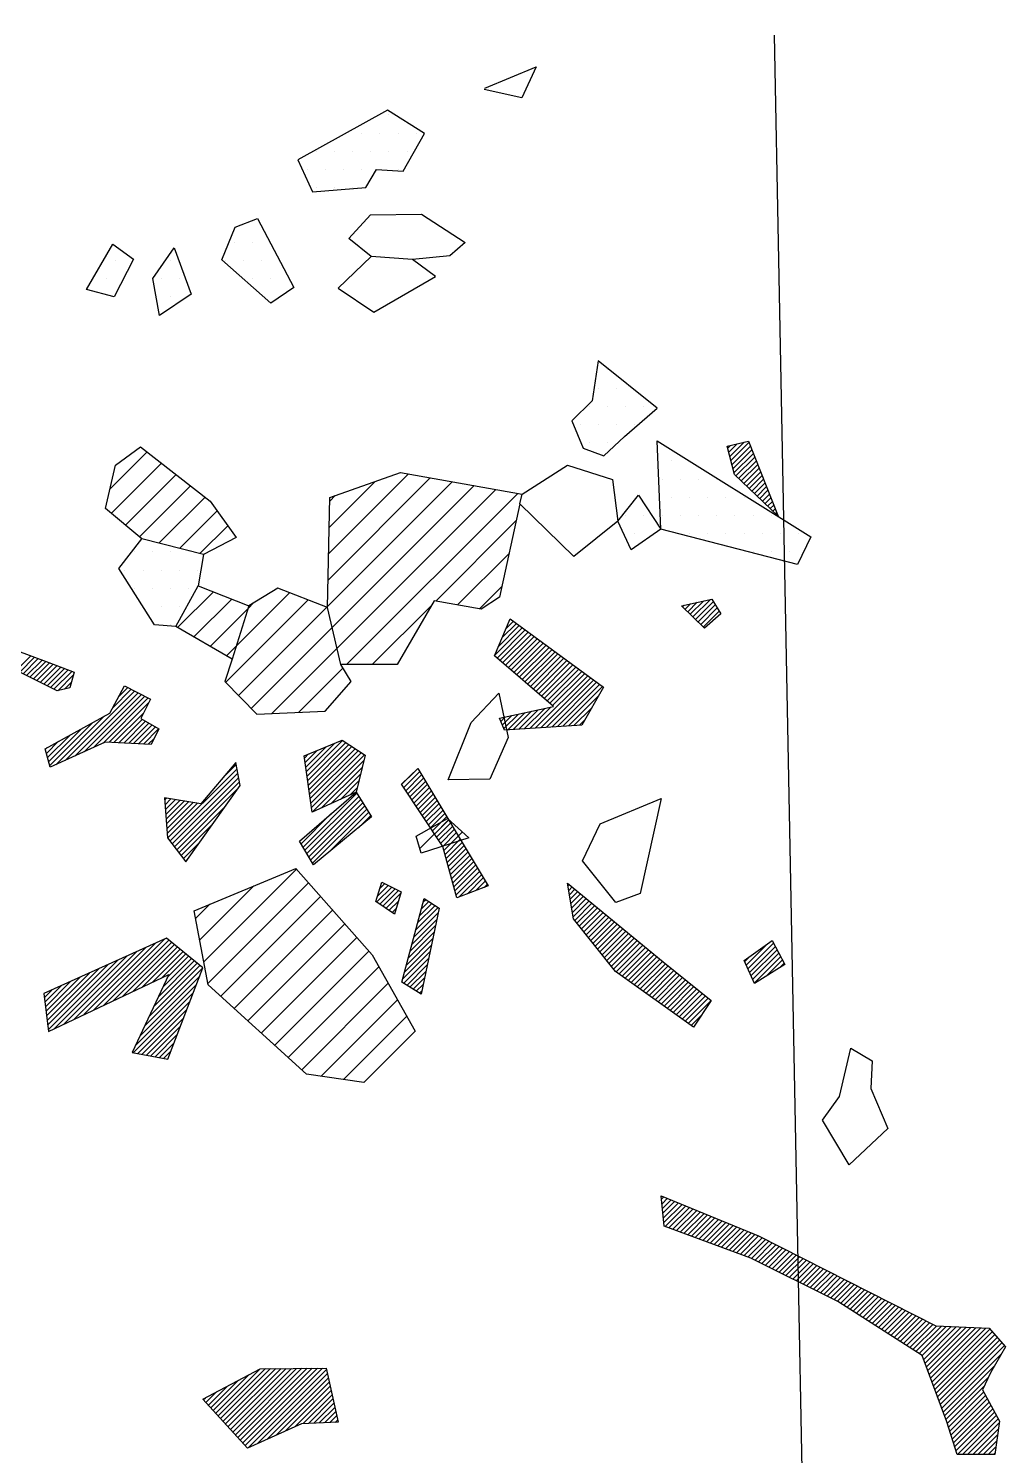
# Model space of a CAD drawing. Header units: metres. Extents: x -2.82 to -1.76, y -18.91 to -15.4.
# Drawn here: x -2.429 to -1.758, y -16.383 to -15.403 of the extents above; entities that cross this region are included whole.
import ezdxf

# ---------------------------------------------------------------- set-up
doc = ezdxf.new("R2010")
doc.units = ezdxf.units.M
doc.header["$LTSCALE"] = 25
doc.header["$MEASUREMENT"] = 0
doc.linetypes.add('STRICHPUNKTX2', pattern=[2, 1, -0.5, 0, -0.5])
doc.layers.get('0').update_dxf_attribs({"linetype": 'CONTINUOUS'})
for name, color, linetype in [('FEUER', 1, 'CONTINUOUS'), ('GRABUNGSGRENZE', 3, 'STRICHPUNKTX2'), ('KNOCHEN', 2, 'CONTINUOUS'), ('KNOCHENSCHRAFF', 2, 'CONTINUOUS'), ('STEINE', 4, 'CONTINUOUS'), ('STEINESCHRAFF', 4, 'CONTINUOUS')]:
    doc.layers.add(name, color=color, linetype=linetype)

# ---------------------------------------------------------------- blocks, each defined once
blk = doc.blocks.new('*X5')
at = {"color": 0}
for p, q in [((-199.41, -1620.695), (-199.249, -1620.534)), ((-199.379, -1621.018), (-198.999, -1620.638)), ((-199.348, -1621.34), (-198.749, -1620.741)), ((-199.317, -1621.663), (-198.499, -1620.845)), ((-199.286, -1621.985), (-198.249, -1620.948)), ((-199.255, -1622.308), (-197.999, -1621.052)), ((-199.166, -1622.572), (-197.749, -1621.155)), ((-198.908, -1622.667), (-197.499, -1621.259)), ((-198.65, -1622.763), (-197.249, -1621.362)), ((-198.391, -1622.858), (-196.999, -1621.466)), ((-198.133, -1622.953), (-196.749, -1621.569)), ((-197.875, -1623.049), (-196.499, -1621.673)), ((-197.617, -1623.144), (-196.249, -1621.776)), ((-197.359, -1623.239), (-195.999, -1621.88)), ((-197.1, -1623.335), (-195.749, -1621.983)), ((-196.842, -1623.43), (-195.499, -1622.087)), ((-196.584, -1623.526), (-195.249, -1622.19)), ((-196.326, -1623.621), (-194.999, -1622.294)), ((-196.068, -1623.716), (-194.749, -1622.397)), ((-195.809, -1623.812), (-194.499, -1622.501)), ((-195.551, -1623.907), (-194.249, -1622.604)), ((-195.293, -1624.002), (-193.999, -1622.708)), ((-195.035, -1624.098), (-193.749, -1622.812)), ((-194.777, -1624.193), (-193.499, -1622.915)), ((-194.518, -1624.288), (-193.249, -1623.019)), ((-194.26, -1624.384), (-192.999, -1623.122)), ((-194.002, -1624.479), (-192.749, -1623.226)), ((-193.744, -1624.574), (-192.515, -1623.346)), ((-193.486, -1624.67), (-192.281, -1623.465)), ((-193.231, -1624.769), (-192.046, -1623.584)), ((-192.995, -1624.887), (-191.812, -1623.703)), ((-192.759, -1625.004), (-191.577, -1623.822)), ((-192.523, -1625.122), (-191.343, -1623.941)), ((-192.287, -1625.239), (-191.109, -1624.06)), ((-192.051, -1625.357), (-190.874, -1624.18)), ((-191.815, -1625.474), (-190.64, -1624.299)), ((-191.579, -1625.592), (-190.405, -1624.418)), ((-191.343, -1625.709), (-190.171, -1624.537)), ((-191.107, -1625.827), (-189.936, -1624.656)), ((-190.871, -1625.944), (-189.702, -1624.775)), ((-190.635, -1626.061), (-189.468, -1624.894)), ((-190.399, -1626.179), (-189.233, -1625.014)), ((-190.163, -1626.296), (-188.999, -1625.133)), ((-189.927, -1626.414), (-188.764, -1625.252)), ((-189.69, -1626.531), (-188.53, -1625.371)), ((-189.454, -1626.649), (-188.296, -1625.49)), ((-189.218, -1626.766), (-188.061, -1625.609)), ((-188.982, -1626.884), (-187.827, -1625.728)), ((-188.746, -1627.001), (-187.592, -1625.848)), ((-188.51, -1627.119), (-187.358, -1625.967)), ((-188.274, -1627.236), (-187.124, -1626.086)), ((-188.038, -1627.354), (-186.889, -1626.205)), ((-187.802, -1627.471), (-186.655, -1626.324)), ((-187.566, -1627.589), (-186.42, -1626.443)), ((-187.33, -1627.706), (-186.186, -1626.562)), ((-187.113, -1627.843), (-185.951, -1626.682)), ((-186.898, -1627.982), (-185.717, -1626.801)), ((-186.683, -1628.12), (-185.483, -1626.92)), ((-186.468, -1628.258), (-185.248, -1627.039)), ((-186.252, -1628.397), (-185.014, -1627.158)), ((-186.037, -1628.535), (-184.779, -1627.277)), ((-185.822, -1628.673), (-184.545, -1627.396)), ((-185.607, -1628.812), (-184.311, -1627.516)), ((-185.391, -1628.95), (-184.076, -1627.635)), ((-185.176, -1629.088), (-183.842, -1627.754)), ((-184.961, -1629.227), (-183.607, -1627.873)), ((-184.746, -1629.365), (-183.373, -1627.992)), ((-184.53, -1629.503), (-183.139, -1628.111)), ((-184.315, -1629.641), (-182.904, -1628.23)), ((-184.1, -1629.78), (-182.67, -1628.35)), ((-183.885, -1629.918), (-182.435, -1628.469)), ((-183.669, -1630.056), (-182.201, -1628.588)), ((-183.454, -1630.195), (-181.966, -1628.707)), ((-183.239, -1630.333), (-181.732, -1628.826)), ((-183.024, -1630.471), (-181.498, -1628.945)), ((-182.809, -1630.61), (-181.263, -1629.064)), ((-182.593, -1630.748), (-181.029, -1629.183)), ((-182.378, -1630.886), (-180.794, -1629.303)), ((-182.163, -1631.025), (-180.545, -1629.407)), ((-181.948, -1631.163), (-180.206, -1629.422)), ((-181.732, -1631.301), (-179.867, -1629.436)), ((-181.517, -1631.439), (-179.528, -1629.451)), ((-181.42, -1631.696), (-179.19, -1629.466)), ((-181.325, -1631.954), (-178.851, -1629.48)), ((-181.229, -1632.212), (-178.512, -1629.495)), ((-181.134, -1632.471), (-178.173, -1629.51)), ((-181.039, -1632.729), (-177.834, -1629.524)), ((-180.943, -1632.987), (-177.495, -1629.539)), ((-180.848, -1633.245), (-177.156, -1629.553)), ((-180.753, -1633.504), (-176.872, -1629.623)), ((-180.657, -1633.762), (-176.707, -1629.811)), ((-180.562, -1634.02), (-176.542, -1630)), ((-180.467, -1634.278), (-176.377, -1630.188)), ((-180.372, -1634.537), (-176.211, -1630.377)), ((-180.276, -1634.795), (-176.046, -1630.565)), ((-180.181, -1635.053), (-175.881, -1630.753)), ((-180.086, -1635.311), (-176.064, -1631.29)), ((-227.999, -1637.617), (-222.68, -1632.297)), ((-179.99, -1635.57), (-176.539, -1632.119)), ((-230.353, -1635.02), (-228.465, -1633.132)), ((-230.184, -1635.206), (-227.712, -1632.733)), ((-230.016, -1635.391), (-226.964, -1632.338)), ((-229.848, -1635.577), (-226.607, -1632.335)), ((-229.68, -1635.762), (-226.25, -1632.332)), ((-229.512, -1635.948), (-225.893, -1632.328)), ((-229.344, -1636.133), (-225.536, -1632.325)), ((-229.176, -1636.319), (-225.179, -1632.321)), ((-229.008, -1636.504), (-224.822, -1632.318)), ((-228.84, -1636.689), (-224.465, -1632.314)), ((-228.672, -1636.875), (-224.108, -1632.311)), ((-228.504, -1637.06), (-223.751, -1632.307)), ((-228.336, -1637.246), (-223.394, -1632.304)), ((-228.168, -1637.431), (-223.037, -1632.3)), ((-227.799, -1637.769), (-222.413, -1632.384)), ((-227.155, -1637.48), (-222.35, -1632.675)), ((-226.512, -1637.191), (-222.287, -1632.965)), ((-225.869, -1636.901), (-222.224, -1633.256)), ((-179.895, -1635.828), (-176.956, -1632.889)), ((-230.689, -1634.649), (-229.971, -1633.931)), ((-230.521, -1634.835), (-229.218, -1633.532)), ((-225.226, -1636.612), (-222.161, -1633.546)), ((-224.583, -1636.322), (-222.098, -1633.836)), ((-224.017, -1636.11), (-222.034, -1634.127)), ((-179.804, -1636.09), (-177.283, -1633.569)), ((-179.719, -1636.359), (-177.306, -1633.946)), ((-179.634, -1636.628), (-177.181, -1634.175)), ((-230.857, -1634.464), (-230.724, -1634.331)), ((-223.649, -1636.095), (-221.971, -1634.417)), ((-223.281, -1636.081), (-221.908, -1634.707)), ((-222.913, -1636.066), (-221.845, -1634.998)), ((-179.549, -1636.896), (-177.056, -1634.403)), ((-179.464, -1637.165), (-176.932, -1634.632)), ((-179.379, -1637.433), (-176.807, -1634.861)), ((-179.294, -1637.702), (-176.682, -1635.09)), ((-222.545, -1636.052), (-221.782, -1635.288)), ((-222.177, -1636.037), (-221.719, -1635.579)), ((-221.809, -1636.023), (-221.655, -1635.869)), ((-179.209, -1637.97), (-176.557, -1635.318)), ((-179.108, -1638.223), (-176.432, -1635.547)), ((-178.755, -1638.223), (-176.308, -1635.776)), ((-178.402, -1638.224), (-176.238, -1636.06)), ((-178.049, -1638.224), (-176.293, -1636.469)), ((-177.696, -1638.225), (-176.349, -1636.878)), ((-177.343, -1638.225), (-176.404, -1637.286)), ((-176.99, -1638.226), (-176.459, -1637.695)), ((-176.637, -1638.227), (-176.514, -1638.104)), ((-181.467, -1647.653), (-179.827, -1646.013)), ((-181.408, -1647.24), (-180.107, -1645.94)), ((-181.348, -1646.827), (-180.387, -1645.866)), ((-181.288, -1646.413), (-180.668, -1645.793)), ((-181.229, -1646), (-180.948, -1645.72)), ((-181.594, -1649.901), (-178.411, -1646.718)), ((-181.594, -1650.255), (-178.283, -1646.944)), ((-181.593, -1649.547), (-178.538, -1646.492)), ((-181.592, -1648.838), (-178.986, -1646.233)), ((-181.592, -1649.193), (-178.706, -1646.306)), ((-181.587, -1648.48), (-179.267, -1646.16)), ((-181.527, -1648.066), (-179.547, -1646.086)), ((-181.596, -1651.317), (-177.901, -1647.622)), ((-181.596, -1651.671), (-177.773, -1647.848)), ((-181.595, -1650.609), (-178.156, -1647.17)), ((-181.595, -1650.963), (-178.028, -1647.396)), ((-189.379, -1651.323), (-187.877, -1649.821)), ((-188.664, -1650.254), (-188.067, -1649.657)), ((-181.597, -1652.025), (-178.763, -1649.192)), ((-181.597, -1652.38), (-178.942, -1649.724)), ((-190.136, -1652.787), (-187.498, -1650.148)), ((-189.974, -1652.271), (-187.688, -1649.984)), ((-189.897, -1652.901), (-187.308, -1650.312)), ((-189.657, -1653.014), (-187.118, -1650.475)), ((-189.417, -1653.128), (-186.928, -1650.639)), ((-189.177, -1653.242), (-186.738, -1650.803)), ((-181.599, -1653.088), (-178.938, -1650.427)), ((-181.599, -1653.442), (-178.936, -1650.779)), ((-181.598, -1652.734), (-178.94, -1650.075)), ((-230.882, -1652.874), (-229.544, -1651.536)), ((-230.68, -1653.026), (-229.347, -1651.692)), ((-230.479, -1653.177), (-229.15, -1651.849)), ((-188.938, -1653.356), (-186.548, -1650.966)), ((-188.698, -1653.47), (-186.358, -1651.13)), ((-188.458, -1653.583), (-186.168, -1651.294)), ((-188.218, -1653.697), (-185.979, -1651.457)), ((-187.979, -1653.811), (-185.789, -1651.621)), ((-187.739, -1653.925), (-185.599, -1651.785)), ((-181.601, -1654.504), (-178.931, -1651.834)), ((-181.6, -1653.796), (-178.934, -1651.131)), ((-181.6, -1654.15), (-178.932, -1651.482)), ((-230.277, -1653.329), (-228.953, -1652.005)), ((-230.075, -1653.481), (-228.755, -1652.161)), ((-229.873, -1653.633), (-228.558, -1652.318)), ((-229.672, -1653.785), (-228.361, -1652.474)), ((-229.47, -1653.936), (-228.164, -1652.631)), ((-229.268, -1654.088), (-227.967, -1652.787)), ((-187.499, -1654.039), (-185.409, -1651.948)), ((-187.259, -1654.152), (-185.219, -1652.112)), ((-187.02, -1654.266), (-185.029, -1652.276)), ((-186.78, -1654.38), (-184.839, -1652.439)), ((-186.54, -1654.494), (-184.649, -1652.603)), ((-186.3, -1654.608), (-184.561, -1652.868)), ((-181.602, -1655.212), (-178.927, -1652.538)), ((-181.601, -1654.858), (-178.929, -1652.186)), ((-229.066, -1654.24), (-227.77, -1652.943)), ((-228.865, -1654.392), (-227.572, -1653.1)), ((-228.663, -1654.544), (-227.375, -1653.256)), ((-228.461, -1654.695), (-227.178, -1653.412)), ((-228.259, -1654.847), (-226.981, -1653.569)), ((-228.058, -1654.999), (-226.784, -1653.725)), ((-186.061, -1654.721), (-184.575, -1653.236)), ((-185.821, -1654.835), (-184.589, -1653.604)), ((-181.604, -1656.275), (-178.922, -1653.593)), ((-181.603, -1655.921), (-178.923, -1653.241)), ((-181.602, -1655.567), (-178.925, -1652.889)), ((-227.856, -1655.151), (-226.586, -1653.881)), ((-227.654, -1655.303), (-226.389, -1654.038)), ((-227.452, -1655.455), (-226.192, -1654.194)), ((-227.251, -1655.606), (-225.995, -1654.351)), ((-227.049, -1655.758), (-225.798, -1654.507)), ((-226.847, -1655.91), (-225.601, -1654.663)), ((-226.645, -1656.062), (-225.403, -1654.82)), ((-185.581, -1654.949), (-184.604, -1653.972)), ((-185.341, -1655.063), (-184.618, -1654.34)), ((-185.102, -1655.177), (-184.633, -1654.708)), ((-181.605, -1656.983), (-178.918, -1654.296)), ((-181.605, -1657.337), (-178.916, -1654.648)), ((-181.604, -1656.629), (-178.92, -1653.944)), ((-226.444, -1656.214), (-225.206, -1654.976)), ((-226.242, -1656.365), (-225.009, -1655.132)), ((-226.04, -1656.517), (-224.812, -1655.289)), ((-225.584, -1656.415), (-224.615, -1655.445)), ((-224.858, -1656.042), (-224.417, -1655.602)), ((-184.862, -1655.29), (-184.647, -1655.076)), ((-181.404, -1657.49), (-178.914, -1655)), ((-180.959, -1657.398), (-178.912, -1655.351)), ((-180.514, -1657.306), (-178.911, -1655.703)), ((-180.069, -1657.215), (-178.909, -1656.055)), ((-179.623, -1657.123), (-178.907, -1656.407)), ((-179.178, -1657.031), (-178.905, -1656.758))]:
    blk.add_line(p, q, dxfattribs=at)
blk = doc.blocks.new('*X6')
at = {"color": 0}
for p, q in [((-218.958, -1600.291), (-217.932, -1599.265)), ((-218.908, -1599.887), (-218.167, -1599.146)), ((-218.749, -1599.375), (-218.402, -1599.028)), ((-218.747, -1600.434), (-217.696, -1599.383)), ((-218.537, -1600.577), (-217.461, -1599.501)), ((-218.327, -1600.721), (-217.325, -1599.719)), ((-205.838, -1599.192), (-205.745, -1599.099)), ((-205.788, -1599.496), (-205.551, -1599.259)), ((-205.738, -1599.799), (-205.357, -1599.418)), ((-205.688, -1600.103), (-205.164, -1599.578)), ((-205.638, -1600.406), (-204.97, -1599.738)), ((-205.588, -1600.71), (-204.776, -1599.898)), ((-218.117, -1600.864), (-217.478, -1600.225)), ((-217.907, -1601.008), (-217.631, -1600.732)), ((-216.285, -1602.215), (-214.747, -1600.676)), ((-216.157, -1601.732), (-214.961, -1600.537)), ((-216.028, -1601.25), (-215.175, -1600.397)), ((-215.899, -1600.767), (-215.389, -1600.257)), ((-215.77, -1600.285), (-215.603, -1600.118)), ((-205.538, -1601.013), (-204.582, -1600.057)), ((-205.488, -1601.316), (-204.388, -1600.217)), ((-205.375, -1601.557), (-204.195, -1600.377)), ((-205.218, -1601.753), (-204.001, -1600.537)), ((-205.06, -1601.95), (-203.807, -1600.696)), ((-204.903, -1602.146), (-203.613, -1600.856)), ((-216.543, -1603.18), (-214.85, -1601.487)), ((-216.414, -1602.697), (-214.757, -1601.04)), ((-204.746, -1602.343), (-203.419, -1601.016)), ((-204.589, -1602.539), (-203.226, -1601.176)), ((-204.432, -1602.735), (-203.032, -1601.335)), ((-204.275, -1602.932), (-202.838, -1601.495)), ((-204.117, -1603.128), (-202.644, -1601.655)), ((-203.96, -1603.325), (-202.45, -1601.815)), ((-238.398, -1607.711), (-233.518, -1602.83)), ((-237.727, -1607.393), (-233.236, -1602.902)), ((-216.93, -1604.627), (-215.13, -1602.827)), ((-216.801, -1604.145), (-215.036, -1602.38)), ((-216.672, -1603.662), (-214.943, -1601.933)), ((-203.803, -1603.521), (-202.257, -1601.974)), ((-203.646, -1603.717), (-202.063, -1602.134)), ((-203.489, -1603.914), (-201.869, -1602.294)), ((-203.332, -1604.11), (-201.675, -1602.454)), ((-203.174, -1604.307), (-201.481, -1602.614)), ((-203.017, -1604.503), (-201.288, -1602.773)), ((-240.412, -1608.664), (-235.456, -1603.707)), ((-239.741, -1608.346), (-234.81, -1603.415)), ((-239.07, -1608.028), (-234.164, -1603.122)), ((-237.056, -1607.075), (-233.042, -1603.061)), ((-236.384, -1606.757), (-232.848, -1603.221)), ((-235.713, -1606.439), (-232.653, -1603.38)), ((-235.041, -1606.122), (-232.459, -1603.539)), ((-234.37, -1605.804), (-232.264, -1603.698)), ((-233.699, -1605.486), (-232.07, -1603.857)), ((-217.188, -1605.592), (-215.316, -1603.72)), ((-217.059, -1605.109), (-215.223, -1603.273)), ((-202.86, -1604.699), (-201.094, -1602.933)), ((-202.703, -1604.896), (-200.9, -1603.093)), ((-202.539, -1605.085), (-200.706, -1603.253)), ((-202.333, -1605.233), (-200.512, -1603.412)), ((-202.127, -1605.38), (-200.319, -1603.572)), ((-201.921, -1605.528), (-200.125, -1603.732)), ((-193.606, -1604.637), (-192.143, -1603.174)), ((-193.496, -1604.881), (-191.724, -1603.109)), ((-193.387, -1605.125), (-191.602, -1603.34)), ((-193.277, -1605.369), (-191.479, -1603.572)), ((-193.167, -1605.613), (-191.357, -1603.803)), ((-241.556, -1608.747), (-237.393, -1604.584)), ((-241.519, -1609.064), (-236.747, -1604.292)), ((-241.084, -1608.982), (-236.102, -1604)), ((-234.904, -1608.812), (-230.904, -1604.812)), ((-234.592, -1608.147), (-231.098, -1604.653)), ((-234.28, -1607.482), (-231.293, -1604.494)), ((-233.968, -1606.816), (-231.487, -1604.335)), ((-233.657, -1606.151), (-231.681, -1604.176)), ((-233.345, -1605.486), (-231.876, -1604.016)), ((-217.123, -1605.881), (-215.409, -1604.167)), ((-216.904, -1606.016), (-215.502, -1604.613)), ((-201.715, -1605.676), (-199.931, -1603.892)), ((-201.509, -1605.823), (-199.737, -1604.051)), ((-201.303, -1605.971), (-199.543, -1604.211)), ((-201.097, -1606.118), (-199.35, -1604.371)), ((-200.891, -1606.266), (-199.154, -1604.529)), ((-200.685, -1606.414), (-198.958, -1604.686)), ((-200.479, -1606.561), (-198.762, -1604.844)), ((-193.716, -1604.394), (-193.354, -1604.032)), ((-193.058, -1605.857), (-191.235, -1604.034)), ((-192.228, -1605.381), (-191.112, -1604.265)), ((-191.267, -1604.774), (-190.99, -1604.496)), ((-241.703, -1607.48), (-239.977, -1605.754)), ((-241.666, -1607.796), (-239.331, -1605.462)), ((-241.629, -1608.113), (-238.685, -1605.169)), ((-241.593, -1608.43), (-238.039, -1604.877)), ((-235.215, -1609.478), (-231.115, -1605.377)), ((-216.686, -1606.151), (-215.595, -1605.06)), ((-216.467, -1606.286), (-215.689, -1605.507)), ((-200.273, -1606.709), (-198.566, -1605.001)), ((-200.067, -1606.856), (-198.369, -1605.158)), ((-199.861, -1607.004), (-198.173, -1605.316)), ((-199.655, -1607.152), (-197.977, -1605.473)), ((-199.45, -1607.299), (-197.781, -1605.631)), ((-199.244, -1607.447), (-197.585, -1605.788)), ((-241.776, -1606.846), (-241.269, -1606.339)), ((-241.74, -1607.163), (-240.623, -1606.046)), ((-235.664, -1610.633), (-231.556, -1606.525)), ((-235.527, -1610.143), (-231.335, -1605.951)), ((-216.249, -1606.421), (-215.782, -1605.954)), ((-216.03, -1606.556), (-215.875, -1606.4)), ((-199.038, -1607.594), (-197.389, -1605.945)), ((-198.832, -1607.742), (-197.193, -1606.103)), ((-198.626, -1607.89), (-196.997, -1606.26)), ((-198.42, -1608.037), (-196.8, -1606.418)), ((-198.214, -1608.185), (-196.604, -1606.575)), ((-198.008, -1608.332), (-196.408, -1606.733)), ((-235.367, -1610.69), (-231.776, -1607.099)), ((-235.07, -1610.746), (-231.996, -1607.673)), ((-197.802, -1608.48), (-196.212, -1606.89)), ((-197.596, -1608.628), (-196.016, -1607.047)), ((-234.772, -1610.802), (-232.217, -1608.246)), ((-197.39, -1608.775), (-196.647, -1608.032)), ((-234.475, -1610.858), (-232.437, -1608.82)), ((-234.178, -1610.915), (-232.657, -1609.394)), ((-233.88, -1610.971), (-232.878, -1609.968)), ((-233.583, -1611.027), (-233.098, -1610.542))]:
    blk.add_line(p, q, dxfattribs=at)
blk = doc.blocks.new('*X7')
at = {"color": 0}
for p, q in [((-194.881, -1569.143), (-194.68, -1568.942)), ((-194.808, -1569.424), (-194.215, -1568.83)), ((-194.735, -1569.704), (-193.749, -1568.719)), ((-194.661, -1569.984), (-193.407, -1568.73)), ((-194.588, -1570.264), (-193.307, -1568.983)), ((-194.515, -1570.545), (-193.207, -1569.237)), ((-194.442, -1570.825), (-193.107, -1569.491)), ((-194.303, -1571.04), (-193.007, -1569.744)), ((-194.122, -1571.213), (-192.907, -1569.998)), ((-193.941, -1571.385), (-192.807, -1570.251)), ((-193.76, -1571.557), (-192.707, -1570.505)), ((-193.579, -1571.73), (-192.607, -1570.759)), ((-193.398, -1571.902), (-192.507, -1571.012)), ((-193.217, -1572.075), (-192.407, -1571.266)), ((-193.035, -1572.247), (-192.307, -1571.519)), ((-192.854, -1572.42), (-192.208, -1571.773)), ((-192.673, -1572.592), (-192.108, -1572.026)), ((-192.492, -1572.765), (-192.008, -1572.28)), ((-192.311, -1572.937), (-191.908, -1572.534)), ((-192.13, -1573.109), (-191.808, -1572.787)), ((-191.949, -1573.282), (-191.708, -1573.041)), ((-191.768, -1573.454), (-191.608, -1573.294)), ((-191.587, -1573.627), (-191.508, -1573.548)), ((-197.976, -1580.016), (-197.872, -1579.912)), ((-197.797, -1580.19), (-197.42, -1579.814)), ((-197.617, -1580.365), (-196.968, -1579.715)), ((-197.438, -1580.539), (-196.516, -1579.617)), ((-197.258, -1580.713), (-196.064, -1579.518)), ((-197.079, -1580.887), (-195.854, -1579.662)), ((-196.9, -1581.061), (-195.722, -1579.884)), ((-196.72, -1581.235), (-195.59, -1580.105)), ((-196.541, -1581.41), (-195.457, -1580.326)), ((-210.626, -1582.767), (-209.177, -1581.317)), ((-210.368, -1582.155), (-209.381, -1581.168)), ((-210.11, -1581.544), (-209.585, -1581.018)), ((-209.852, -1580.932), (-209.789, -1580.869)), ((-210.884, -1583.378), (-208.973, -1581.467)), ((-210.705, -1583.553), (-208.769, -1581.616)), ((-210.514, -1583.716), (-208.565, -1581.766)), ((-210.324, -1583.878), (-208.36, -1581.915)), ((-210.133, -1584.041), (-208.156, -1582.065)), ((-209.942, -1584.204), (-207.952, -1582.214)), ((-209.751, -1584.367), (-207.748, -1582.364)), ((-209.56, -1584.529), (-207.544, -1582.513)), ((-209.369, -1584.692), (-207.34, -1582.663)), ((-209.179, -1584.855), (-207.136, -1582.812)), ((-208.988, -1585.018), (-206.932, -1582.962)), ((-208.797, -1585.18), (-206.728, -1583.111)), ((-208.606, -1585.343), (-206.524, -1583.261)), ((-243.712, -1584.386), (-242.715, -1583.389)), ((-243.476, -1584.504), (-242.458, -1583.486)), ((-243.241, -1584.622), (-242.2, -1583.582)), ((-243.005, -1584.741), (-241.943, -1583.678)), ((-242.77, -1584.859), (-241.685, -1583.774)), ((-242.535, -1584.977), (-241.428, -1583.87)), ((-242.299, -1585.095), (-241.173, -1583.969)), ((-242.064, -1585.213), (-240.917, -1584.067)), ((-241.828, -1585.331), (-240.662, -1584.165)), ((-241.593, -1585.45), (-240.407, -1584.263)), ((-208.415, -1585.506), (-206.32, -1583.41)), ((-208.224, -1585.668), (-206.116, -1583.56)), ((-208.034, -1585.831), (-205.912, -1583.709)), ((-207.843, -1585.994), (-205.708, -1583.859)), ((-207.652, -1586.157), (-205.504, -1584.008)), ((-207.461, -1586.319), (-205.3, -1584.158)), ((-241.358, -1585.568), (-240.151, -1584.361)), ((-241.122, -1585.686), (-239.896, -1584.459)), ((-240.867, -1585.784), (-239.787, -1584.704)), ((-240.405, -1585.676), (-239.929, -1585.2)), ((-208.081, -1588.353), (-204.483, -1584.756)), ((-207.702, -1588.328), (-204.279, -1584.905)), ((-207.324, -1588.303), (-204.075, -1585.055)), ((-207.27, -1586.482), (-205.095, -1584.307)), ((-207.079, -1586.645), (-204.891, -1584.457)), ((-206.945, -1588.278), (-203.871, -1585.204)), ((-206.889, -1586.807), (-204.687, -1584.606)), ((-240.353, -1590.574), (-235.58, -1585.8)), ((-239.701, -1590.275), (-235.347, -1585.921)), ((-239.05, -1589.977), (-235.114, -1586.041)), ((-238.398, -1589.679), (-234.881, -1586.162)), ((-237.093, -1586.96), (-235.813, -1585.68)), ((-236.674, -1586.187), (-236.046, -1585.56)), ((-206.567, -1588.253), (-203.667, -1585.354)), ((-206.188, -1588.229), (-203.463, -1585.503)), ((-205.81, -1588.204), (-203.738, -1586.131)), ((-237.746, -1589.381), (-234.647, -1586.282)), ((-237.339, -1589.328), (-234.602, -1586.59)), ((-209.594, -1588.452), (-208.338, -1587.196)), ((-209.216, -1588.428), (-207.886, -1587.098)), ((-208.837, -1588.403), (-207.434, -1587)), ((-208.459, -1588.378), (-206.983, -1586.901)), ((-205.432, -1588.179), (-204.208, -1586.955)), ((-241.408, -1590.922), (-238.451, -1587.965)), ((-241.005, -1590.872), (-237.666, -1587.533)), ((-237.003, -1589.344), (-234.958, -1587.3)), ((-236.666, -1589.361), (-235.052, -1587.747)), ((-236.329, -1589.378), (-234.829, -1587.878)), ((-235.993, -1589.395), (-234.606, -1588.008)), ((-235.656, -1589.412), (-234.383, -1588.139)), ((-210.447, -1587.891), (-210.145, -1587.589)), ((-210.34, -1588.137), (-209.694, -1587.491)), ((-210.233, -1588.384), (-209.242, -1587.393)), ((-209.973, -1588.477), (-208.79, -1587.295)), ((-205.053, -1588.154), (-204.678, -1587.778)), ((-241.562, -1590.368), (-240.022, -1588.828)), ((-241.485, -1590.645), (-239.237, -1588.396)), ((-235.319, -1589.429), (-234.16, -1588.269)), ((-234.982, -1589.445), (-233.937, -1588.4)), ((-234.646, -1589.462), (-234.247, -1589.064)), ((-241.716, -1589.815), (-241.592, -1589.691)), ((-241.639, -1590.092), (-240.807, -1589.259)), ((-223.924, -1590.408), (-223.646, -1590.13)), ((-223.88, -1590.718), (-223.047, -1589.884)), ((-223.836, -1591.027), (-222.448, -1589.639)), ((-223.792, -1591.336), (-221.849, -1589.393)), ((-223.747, -1591.645), (-221.312, -1589.21)), ((-223.703, -1591.955), (-221.097, -1589.349)), ((-223.659, -1592.264), (-220.882, -1589.488)), ((-223.615, -1592.573), (-220.668, -1589.626)), ((-223.57, -1592.883), (-220.453, -1589.765)), ((-223.526, -1593.192), (-220.238, -1589.904)), ((-223.482, -1593.501), (-220.024, -1590.043)), ((-233.318, -1595.912), (-228.551, -1591.145)), ((-229.552, -1591.793), (-228.608, -1590.849)), ((-223.437, -1593.81), (-219.809, -1590.182)), ((-223.393, -1594.12), (-219.859, -1590.586)), ((-222.757, -1593.838), (-219.972, -1591.052)), ((-233.163, -1596.111), (-228.494, -1591.442)), ((-233.008, -1596.31), (-228.437, -1591.739)), ((-232.853, -1596.509), (-228.38, -1592.035)), ((-222.108, -1593.541), (-220.085, -1591.518)), ((-221.458, -1593.245), (-220.197, -1591.984)), ((-217.257, -1592.226), (-216.377, -1591.346)), ((-217.116, -1592.439), (-216.023, -1591.346)), ((-216.975, -1592.651), (-215.891, -1591.567)), ((-216.834, -1592.863), (-215.758, -1591.788)), ((-216.693, -1593.076), (-215.626, -1592.009)), ((-232.698, -1596.707), (-228.471, -1592.48)), ((-224.023, -1596.517), (-220.336, -1592.83)), ((-223.891, -1596.739), (-220.199, -1593.047)), ((-220.809, -1592.949), (-220.31, -1592.451)), ((-216.551, -1593.288), (-215.493, -1592.23)), ((-216.41, -1593.501), (-215.361, -1592.451)), ((-216.269, -1593.713), (-215.229, -1592.673)), ((-216.128, -1593.926), (-215.096, -1592.894)), ((-233.521, -1593.287), (-233.398, -1593.165)), ((-233.497, -1593.617), (-233.095, -1593.215)), ((-233.473, -1593.946), (-232.791, -1593.265)), ((-233.449, -1594.276), (-232.488, -1593.315)), ((-233.425, -1594.605), (-232.184, -1593.365)), ((-233.401, -1594.935), (-231.881, -1593.415)), ((-233.377, -1595.265), (-231.577, -1593.465)), ((-233.353, -1595.594), (-231.274, -1593.515)), ((-232.544, -1596.906), (-229.341, -1593.704)), ((-223.76, -1596.961), (-220.062, -1593.263)), ((-223.628, -1597.183), (-219.925, -1593.48)), ((-223.497, -1597.405), (-219.787, -1593.696)), ((-223.365, -1597.627), (-219.65, -1593.912)), ((-215.987, -1594.138), (-214.964, -1593.115)), ((-215.846, -1594.35), (-214.831, -1593.336)), ((-215.705, -1594.563), (-214.699, -1593.557)), ((-215.563, -1594.775), (-214.566, -1593.778)), ((-215.422, -1594.988), (-214.434, -1593.999)), ((-232.389, -1597.105), (-230.212, -1594.928)), ((-224.154, -1596.295), (-222.106, -1594.247)), ((-222.311, -1596.927), (-219.513, -1594.129)), ((-220.223, -1595.193), (-219.376, -1594.345)), ((-215.281, -1595.2), (-214.301, -1594.22)), ((-215.14, -1595.412), (-214.169, -1594.441)), ((-214.999, -1595.625), (-214.036, -1594.662)), ((-214.858, -1595.837), (-213.904, -1594.883)), ((-214.717, -1596.05), (-213.771, -1595.105)), ((-214.576, -1596.262), (-213.639, -1595.326)), ((-214.434, -1596.475), (-213.507, -1595.547)), ((-214.355, -1596.749), (-213.374, -1595.768)), ((-214.279, -1597.027), (-213.242, -1595.989)), ((-232.234, -1597.304), (-231.082, -1596.151)), ((-214.203, -1597.304), (-213.109, -1596.21)), ((-214.127, -1597.582), (-212.977, -1596.431)), ((-214.051, -1597.859), (-212.844, -1596.652)), ((-213.975, -1598.137), (-212.712, -1596.873)), ((-232.079, -1597.503), (-231.952, -1597.375)), ((-213.899, -1598.415), (-212.579, -1597.094)), ((-213.823, -1598.692), (-212.447, -1597.315)), ((-213.748, -1598.97), (-212.314, -1597.537)), ((-213.672, -1599.247), (-212.182, -1597.758)), ((-213.596, -1599.525), (-212.049, -1597.979)), ((-213.52, -1599.802), (-211.917, -1598.2)), ((-213.306, -1599.942), (-211.785, -1598.421)), ((-212.736, -1599.726), (-211.652, -1598.642)), ((-212.167, -1599.51), (-211.52, -1598.863)), ((-211.597, -1599.294), (-211.387, -1599.084))]:
    blk.add_line(p, q, dxfattribs=at)
blk = doc.blocks.new('*X10')
at = {"color": 0}
for p, q in [((-218.125, -1546.25), (-218.125, -1546.25)), ((-220, -1547.5), (-220, -1547.5)), ((-218.75, -1547.5), (-218.75, -1547.5)), ((-217.5, -1547.5), (-217.5, -1547.5)), ((-216.25, -1547.5), (-216.25, -1547.5)), ((-223.125, -1548.75), (-223.125, -1548.75)), ((-221.875, -1548.75), (-221.875, -1548.75)), ((-220.625, -1548.75), (-220.625, -1548.75)), ((-219.375, -1548.75), (-219.375, -1548.75)), ((-218.125, -1548.75), (-218.125, -1548.75)), ((-216.875, -1548.75), (-216.875, -1548.75)), ((-252.5, -1550), (-252.5, -1550)), ((-223.75, -1550), (-223.75, -1550)), ((-222.5, -1550), (-222.5, -1550)), ((-221.25, -1550), (-221.25, -1550)), ((-220, -1550), (-220, -1550)), ((-218.75, -1550), (-218.75, -1550)), ((-217.5, -1550), (-217.5, -1550)), ((-251.875, -1551.25), (-251.875, -1551.25)), ((-223.125, -1551.25), (-223.125, -1551.25)), ((-221.875, -1551.25), (-221.875, -1551.25)), ((-220.625, -1551.25), (-220.625, -1551.25)), ((-252.5, -1552.5), (-252.5, -1552.5)), ((-251.25, -1552.5), (-251.25, -1552.5)), ((-228.125, -1553.75), (-228.125, -1553.75)), ((-228.75, -1555), (-228.75, -1555)), ((-227.5, -1555), (-227.5, -1555)), ((-236.875, -1556.25), (-236.875, -1556.25)), ((-233.125, -1556.25), (-233.125, -1556.25)), ((-229.375, -1556.25), (-229.375, -1556.25)), ((-228.125, -1556.25), (-228.125, -1556.25)), ((-226.875, -1556.25), (-226.875, -1556.25)), ((-237.5, -1557.5), (-237.5, -1557.5)), ((-233.75, -1557.5), (-233.75, -1557.5)), ((-232.5, -1557.5), (-232.5, -1557.5)), ((-227.5, -1557.5), (-227.5, -1557.5)), ((-226.25, -1557.5), (-226.25, -1557.5)), ((-225, -1557.5), (-225, -1557.5)), ((-233.125, -1558.75), (-233.125, -1558.75)), ((-203.125, -1563.75), (-203.125, -1563.75)), ((-203.75, -1565), (-203.75, -1565)), ((-202.5, -1565), (-202.5, -1565)), ((-204.375, -1566.25), (-204.375, -1566.25)), ((-203.125, -1566.25), (-203.125, -1566.25)), ((-201.875, -1566.25), (-201.875, -1566.25)), ((-200.625, -1566.25), (-200.625, -1566.25)), ((-205, -1567.5), (-205, -1567.5)), ((-203.75, -1567.5), (-203.75, -1567.5)), ((-202.5, -1567.5), (-202.5, -1567.5)), ((-201.25, -1567.5), (-201.25, -1567.5)), ((-204.375, -1568.75), (-204.375, -1568.75)), ((-203.125, -1568.75), (-203.125, -1568.75)), ((-198.75, -1570), (-198.75, -1570)), ((-199.375, -1571.25), (-199.375, -1571.25)), ((-198.125, -1571.25), (-198.125, -1571.25)), ((-196.875, -1571.25), (-196.875, -1571.25)), ((-195.625, -1571.25), (-195.625, -1571.25)), ((-198.75, -1572.5), (-198.75, -1572.5)), ((-197.5, -1572.5), (-197.5, -1572.5)), ((-196.25, -1572.5), (-196.25, -1572.5)), ((-195, -1572.5), (-195, -1572.5)), ((-193.75, -1572.5), (-193.75, -1572.5)), ((-201.875, -1573.75), (-201.875, -1573.75)), ((-200.625, -1573.75), (-200.625, -1573.75)), ((-199.375, -1573.75), (-199.375, -1573.75)), ((-198.125, -1573.75), (-198.125, -1573.75)), ((-196.875, -1573.75), (-196.875, -1573.75)), ((-195.625, -1573.75), (-195.625, -1573.75)), ((-194.375, -1573.75), (-194.375, -1573.75)), ((-193.125, -1573.75), (-193.125, -1573.75)), ((-191.875, -1573.75), (-191.875, -1573.75)), ((-201.25, -1575), (-201.25, -1575)), ((-200, -1575), (-200, -1575)), ((-197.5, -1575), (-197.5, -1575)), ((-196.25, -1575), (-196.25, -1575)), ((-195, -1575), (-195, -1575)), ((-193.75, -1575), (-193.75, -1575)), ((-192.5, -1575), (-192.5, -1575)), ((-191.25, -1575), (-191.25, -1575)), ((-190, -1575), (-190, -1575)), ((-235.625, -1576.25), (-235.625, -1576.25)), ((-234.375, -1576.25), (-234.375, -1576.25)), ((-233.125, -1576.25), (-233.125, -1576.25)), ((-231.875, -1576.25), (-231.875, -1576.25)), ((-193.125, -1576.25), (-193.125, -1576.25)), ((-191.875, -1576.25), (-191.875, -1576.25)), ((-190.625, -1576.25), (-190.625, -1576.25)), ((-236.25, -1577.5), (-236.25, -1577.5)), ((-235, -1577.5), (-235, -1577.5)), ((-233.75, -1577.5), (-233.75, -1577.5)), ((-232.5, -1577.5), (-232.5, -1577.5)), ((-231.25, -1577.5), (-231.25, -1577.5)), ((-235.625, -1578.75), (-235.625, -1578.75)), ((-234.375, -1578.75), (-234.375, -1578.75)), ((-233.125, -1578.75), (-233.125, -1578.75)), ((-231.875, -1578.75), (-231.875, -1578.75)), ((-235, -1580), (-235, -1580)), ((-233.75, -1580), (-233.75, -1580)), ((-232.5, -1580), (-232.5, -1580)), ((-233.125, -1581.25), (-233.125, -1581.25))]:
    blk.add_line(p, q, dxfattribs=at)
blk = doc.blocks.new('*X11')
at = {"color": 0}
for p, q in [((-237.278, -1571.942), (-234.724, -1569.389)), ((-237.171, -1573.603), (-233.731, -1570.163)), ((-236.21, -1574.41), (-232.737, -1570.937)), ((-222.349, -1579.994), (-213.788, -1571.433)), ((-222.31, -1578.187), (-215.288, -1571.165)), ((-222.271, -1576.38), (-216.788, -1570.897)), ((-222.231, -1574.573), (-219.073, -1571.414)), ((-235.249, -1575.217), (-231.744, -1571.711)), ((-233.918, -1575.653), (-230.75, -1572.485)), ((-222.192, -1572.766), (-221.818, -1572.392)), ((-222.031, -1581.444), (-212.288, -1571.7)), ((-221.698, -1582.878), (-210.787, -1571.968)), ((-221.042, -1583.99), (-209.287, -1572.236)), ((-232.509, -1576.012), (-229.921, -1573.424)), ((-231.1, -1576.371), (-229.186, -1574.457)), ((-214.918, -1579.634), (-209.392, -1574.108)), ((-213.415, -1579.899), (-209.879, -1576.363)), ((-232.633, -1581.44), (-230.18, -1578.986)), ((-228.598, -1582.708), (-224.944, -1579.053)), ((-211.912, -1580.164), (-210.366, -1578.617)), ((-231.515, -1582.089), (-228.916, -1579.49)), ((-230.397, -1582.739), (-227.814, -1580.156)), ((-229.332, -1585.209), (-223.672, -1579.549)), ((-228.46, -1586.105), (-222.4, -1580.045)), ((-227.814, -1580.156), (-227.391, -1579.732)), ((-219.277, -1583.993), (-215.168, -1579.885)), ((-227.587, -1587), (-222.031, -1581.444)), ((-229.279, -1583.389), (-228.598, -1582.708)), ((-226.171, -1587.351), (-221.698, -1582.878)), ((-224.326, -1587.274), (-221.289, -1584.238)), ((-216.001, -1596.627), (-214.016, -1594.642)), ((-213.889, -1596.283), (-213.085, -1595.479)), ((-230.844, -1604.399), (-224.483, -1598.038)), ((-230.564, -1605.887), (-223.653, -1598.976)), ((-231.124, -1602.911), (-227.406, -1599.194)), ((-229.68, -1606.771), (-222.823, -1599.914)), ((-231.405, -1601.424), (-230.424, -1600.444)), ((-228.752, -1607.611), (-221.993, -1600.852)), ((-227.824, -1608.45), (-221.163, -1601.789)), ((-226.897, -1609.29), (-220.333, -1602.727)), ((-225.969, -1610.13), (-219.503, -1603.665)), ((-225.041, -1610.97), (-218.816, -1604.745)), ((-266.133, -1609.636), (-261.861, -1605.364)), ((-266.336, -1611.606), (-261.169, -1606.44)), ((-224.113, -1611.81), (-218.18, -1605.877)), ((-266.538, -1613.576), (-260.476, -1607.515)), ((-222.791, -1612.256), (-217.545, -1607.01)), ((-266.74, -1615.546), (-259.784, -1608.59)), ((-221.247, -1612.479), (-216.91, -1608.142)), ((-266.942, -1617.516), (-259.118, -1609.692)), ((-267.144, -1619.486), (-258.521, -1610.863)), ((-267.346, -1621.455), (-257.924, -1612.033)), ((-267.442, -1623.319), (-257.326, -1613.204)), ((-266.995, -1624.64), (-256.729, -1614.374)), ((-266.549, -1625.961), (-256.132, -1615.545)), ((-266.102, -1627.283), (-255.535, -1616.715)), ((-265.174, -1628.122), (-254.937, -1617.886)), ((-262.585, -1627.301), (-254.34, -1619.056)), ((-260.86, -1627.343), (-254.871, -1621.355)), ((-259.134, -1627.385), (-256.865, -1625.116))]:
    blk.add_line(p, q, dxfattribs=at)

msp = doc.modelspace()

# ---------------------------------------------------------------- linework, layer by layer
at = {"layer": 'GRABUNGSGRENZE', "flags": 128}
msp.add_lwpolyline([(-2.55054, -15.40318), (-2.56148, -15.56113), (-2.67947, -15.7398), (-2.81207, -15.80634), (-2.66115, -16.07869), (-2.59539, -16.38759), (-2.55324, -17.44908), (-2.55196, -18.90592), (-1.95272, -18.91196), (-1.96418, -17.12439), (-1.89624, -17.01392), (-1.83687, -16.85146), (-1.88864, -16.7189), (-1.87922, -16.56196), (-1.89685, -16.42843), (-1.91664, -15.40774)], dxfattribs=at)
at = {"layer": 'KNOCHEN'}
for points in [[(-1.94413, -15.70936), (-1.94919, -15.68999), (-1.93441, -15.68645), (-1.91411, -15.73794), (-1.94413, -15.70936)], [(-2.40908, -15.85793), (-2.43963, -15.8426), (-2.52162, -15.8119), (-2.51193, -15.80223), (-2.41466, -15.83856), (-2.39734, -15.84521), (-2.40042, -15.85591), (-2.40908, -15.85793)], [(-1.98045, -15.7995), (-1.95955, -15.79494), (-1.95345, -15.80514), (-1.96467, -15.81481), (-1.98045, -15.7995)], [(-2.10186, -15.88491), (-2.10541, -15.87675), (-2.0682, -15.86866), (-2.10891, -15.83395), (-2.09817, -15.80848), (-2.03404, -15.85547), (-2.04886, -15.88143), (-2.10186, -15.88491)], [(-2.4173, -15.89767), (-2.37293, -15.87328), (-2.36271, -15.85444), (-2.34489, -15.86364), (-2.35153, -15.87688), (-2.33931, -15.88403), (-2.34442, -15.89472), (-2.37601, -15.89315), (-2.41375, -15.91041), (-2.4173, -15.89767)], [(-2.23392, -15.94127), (-2.23947, -15.90253), (-2.21346, -15.89187), (-2.19768, -15.90209), (-2.20384, -15.92756), (-2.23392, -15.94127)], [(-2.3206, -15.97527), (-2.28332, -15.92285), (-2.28635, -15.90704), (-2.31035, -15.93554), (-2.33531, -15.93143), (-2.33331, -15.95895), (-2.3206, -15.97527)], [(-2.13465, -16.00002), (-2.14428, -15.96485), (-2.17274, -15.922), (-2.16152, -15.91132), (-2.11323, -15.9919), (-2.13465, -16.00002)], [(-2.24262, -15.96113), (-2.20384, -15.92756), (-2.19316, -15.94439), (-2.23296, -15.97745), (-2.24262, -15.96113)], [(-2.17747, -16.01117), (-2.1902, -16.00248), (-2.1861, -15.98924), (-2.17286, -15.99589), (-2.17747, -16.01117)], [(-1.97224, -16.08894), (-2.02568, -16.05064), (-2.05467, -16.01442), (-2.05871, -15.98995), (-1.99306, -16.04407), (-1.95998, -16.07062), (-1.97224, -16.08894)], [(-2.17245, -16.05805), (-2.15707, -16.0005), (-2.14689, -16.00714), (-2.15921, -16.06623), (-2.17245, -16.05805)], [(-2.33393, -16.02774), (-2.41807, -16.06582), (-2.41505, -16.09181), (-2.33244, -16.05271), (-2.3575, -16.10617), (-2.33304, -16.1108), (-2.309, -16.04816), (-2.33393, -16.02774)], [(-1.93041, -16.05894), (-1.93752, -16.04314), (-1.91813, -16.02941), (-1.90949, -16.04573), (-1.93041, -16.05894)], [(-1.99433, -16.20458), (-1.92762, -16.2322), (-1.80593, -16.29405), (-1.76925, -16.29563), (-1.75806, -16.30839), (-1.76827, -16.32621), (-1.7739, -16.33792), (-1.76221, -16.35934), (-1.76531, -16.38227), (-1.79129, -16.38223), (-1.79839, -16.35979), (-1.81514, -16.31442), (-1.87317, -16.27713), (-1.93274, -16.24748), (-1.99233, -16.22547), (-1.99433, -16.20458)], [(-2.30895, -16.34422), (-2.26968, -16.32338), (-2.22433, -16.32295), (-2.21624, -16.36016), (-2.24121, -16.36114), (-2.27843, -16.37789), (-2.30895, -16.34422)]]:
    msp.add_lwpolyline(points, dxfattribs=at)
at = {"layer": 'STEINE'}
for points in [[(-2.11543, -15.44412), (-2.08025, -15.4294), (-2.08996, -15.45078), (-2.11594, -15.44514)], [(-2.15676, -15.47514), (-2.18221, -15.4593), (-2.24392, -15.49334), (-2.23376, -15.51527), (-2.19707, -15.51227), (-2.18992, -15.50005), (-2.17157, -15.5011), (-2.15676, -15.47514)], [(-2.26242, -15.59166), (-2.296, -15.56205), (-2.2868, -15.53965), (-2.2715, -15.53356), (-2.2466, -15.58099), (-2.26242, -15.59166)], [(-2.19358, -15.55967), (-2.20884, -15.54741), (-2.19404, -15.53113), (-2.15888, -15.53068), (-2.12885, -15.55009), (-2.13956, -15.55924), (-2.16504, -15.56175), (-2.19358, -15.55967)], [(-2.38878, -15.58229), (-2.37089, -15.55124), (-2.35664, -15.56145), (-2.36993, -15.58742), (-2.38878, -15.58229)], [(-2.33887, -15.6002), (-2.34341, -15.57472), (-2.3286, -15.55385), (-2.31693, -15.58546), (-2.33887, -15.6002)], [(-2.19358, -15.55967), (-2.21603, -15.58154), (-2.1916, -15.59789), (-2.14927, -15.5735), (-2.16504, -15.56175)], [(-2.03776, -15.63125), (-2.04188, -15.65876), (-2.05566, -15.6725), (-2.04805, -15.69136), (-2.03379, -15.69648), (-2.0195, -15.68326), (-1.99705, -15.66393), (-2.03776, -15.63125)], [(-2.30855, -15.76433), (-2.35083, -15.75356), (-2.37576, -15.73263), (-2.36909, -15.70309), (-2.35175, -15.69038), (-2.30391, -15.72765), (-2.28611, -15.75265), (-2.30855, -15.76433)], [(-1.99463, -15.74699), (-1.99708, -15.68635), (-1.89171, -15.75225), (-1.90091, -15.77109), (-1.99463, -15.74699)], [(-2.08988, -15.72289), (-2.05877, -15.70307), (-2.0277, -15.7128), (-2.02418, -15.74134), (-2.05428, -15.76575), (-2.09142, -15.72951), (-2.08988, -15.72289)], [(-2.09142, -15.72951), (-2.10528, -15.7937), (-2.11803, -15.80183), (-2.15013, -15.79617), (-2.17567, -15.83996), (-2.2144, -15.8399), (-2.22351, -15.80064), (-2.22186, -15.72523), (-2.17343, -15.70798), (-2.08988, -15.72289)], [(-2.02418, -15.74134), (-2.00988, -15.72353), (-1.99463, -15.74699), (-2.01504, -15.76123), (-2.02418, -15.74134)], [(-2.32748, -15.81373), (-2.34226, -15.81269), (-2.36666, -15.77392), (-2.35083, -15.75356)], [(-2.30855, -15.76433), (-2.31215, -15.78573)], [(-2.28879, -15.83621), (-2.32748, -15.81373), (-2.31215, -15.78573), (-2.27752, -15.79954)], [(-2.22351, -15.80064), (-2.25763, -15.78734), (-2.27752, -15.79954), (-2.28879, -15.83621), (-2.29391, -15.85149), (-2.27203, -15.87395), (-2.22515, -15.87198), (-2.20728, -15.85163), (-2.2144, -15.8399)], [(-2.14064, -15.91899), (-2.12478, -15.87978), (-2.10589, -15.85943), (-2.09932, -15.89001), (-2.1121, -15.91853), (-2.14064, -15.91899)], [(-2.04849, -15.97468), (-2.03622, -15.94922), (-1.99441, -15.93196), (-2.00878, -15.99716), (-2.02561, -16.00325), (-2.04849, -15.97468)], [(-2.15906, -15.96941), (-2.16261, -15.95769), (-2.14119, -15.94549), (-2.12643, -15.95876), (-2.15906, -15.96941)], [(-2.31505, -16.00891), (-2.24519, -15.97998), (-2.1928, -16.03917), (-2.16333, -16.0917), (-2.19854, -16.1268), (-2.23777, -16.12114), (-2.30545, -16.05988), (-2.31505, -16.00891)], [(-1.86538, -16.18338), (-1.88367, -16.15278), (-1.87193, -16.13649), (-1.86423, -16.10338), (-1.84947, -16.11207), (-1.85052, -16.13092), (-1.83884, -16.15845), (-1.86538, -16.18338)]]:
    msp.add_lwpolyline(points, dxfattribs=at)

# ---------------------------------------------------------------- block references
at = {"layer": 'FEUER', "xscale": 0.01, "yscale": 0.01, "zscale": 0.01}
msp.add_blockref('*X11', (0, 0), dxfattribs=at)
at = {"layer": 'KNOCHENSCHRAFF', "xscale": 0.01, "yscale": 0.01, "zscale": 0.01}
for name in ['*X7', '*X6', '*X5']:
    msp.add_blockref(name, (0, 0), dxfattribs=at)
at = {"layer": 'STEINESCHRAFF', "xscale": 0.01, "yscale": 0.01, "zscale": 0.01}
msp.add_blockref('*X10', (0, 0), dxfattribs=at)

doc.saveas('drawing.dxf')
